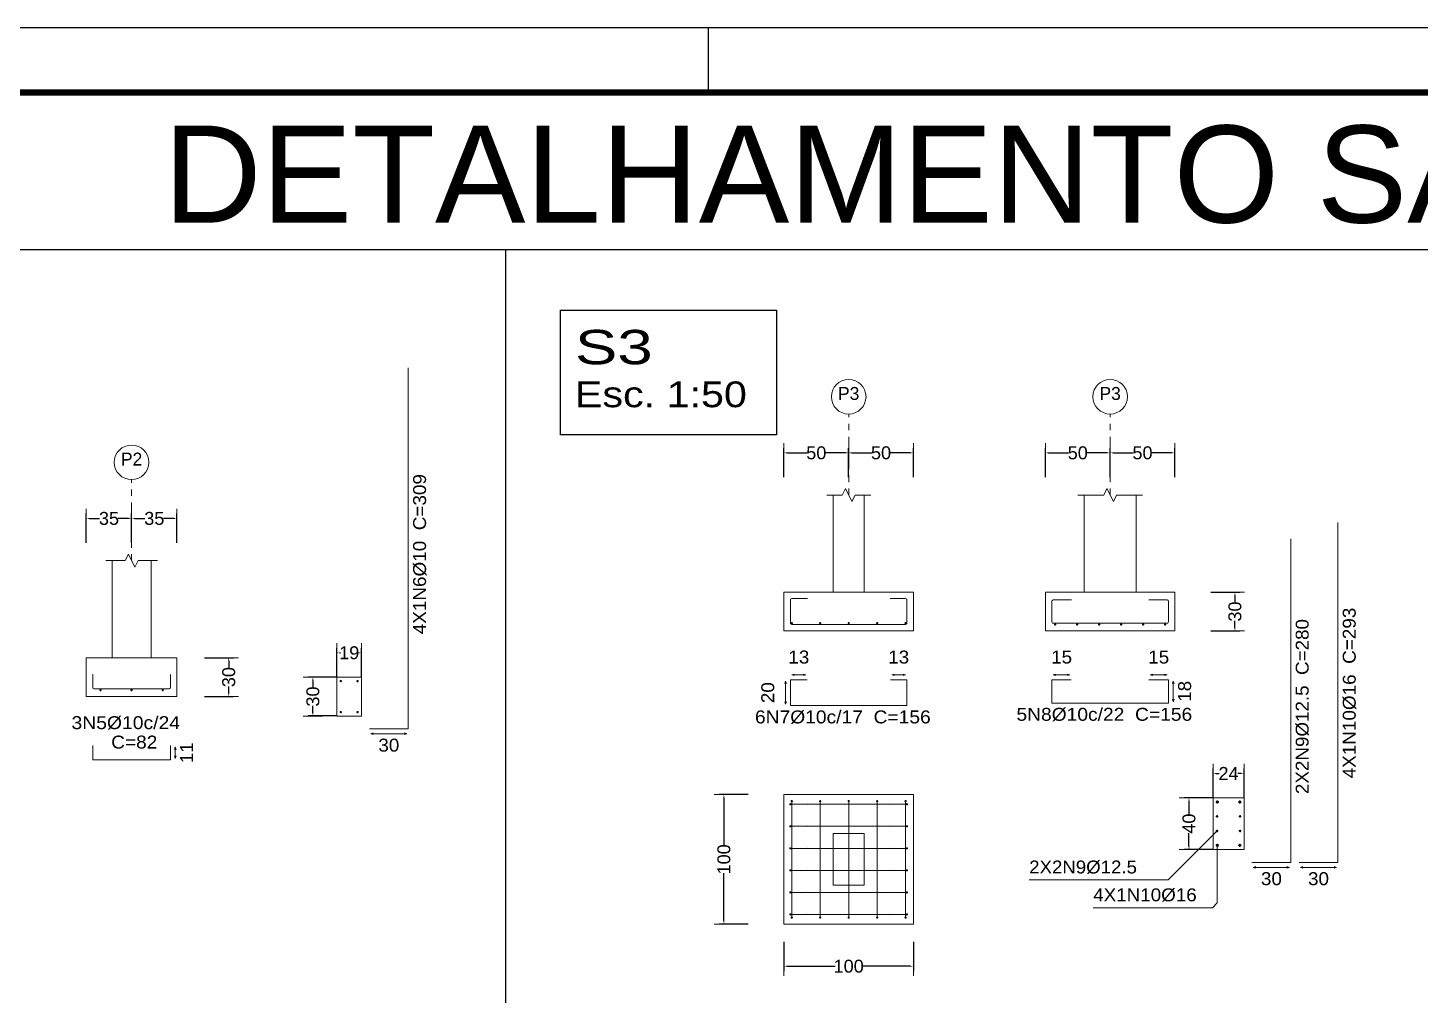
# Model space of a CAD drawing. Header units: centimetres. Extents: x 3279 to 3363.1, y -374.8 to -315.4.
# Drawn here: x 3297.09 to 3318.59, y -330.36 to -315.42 of the extents above; entities that cross this region are included whole.
import ezdxf
from ezdxf.enums import TextEntityAlignment as Align

# ---------------------------------------------------------------- set-up
doc = ezdxf.new("R2010")
doc.units = ezdxf.units.CM
doc.linetypes.add('CYPE_PUNTO', pattern=[0.075, 0, -0.075])
for name, color, linetype, lineweight in [('ARM_LONGITUDINAL_Ø10', 33, 'Continuous', 9), ('ARM_LONGITUDINAL_Ø12_5', 34, 'Continuous', 9), ('ARM_LONGITUDINAL_Ø16', 35, 'Continuous', 9), ('ELE_REF_REF_ESCALA', 3, 'Continuous', 9), ('FUN_COTAS', 8, 'Continuous', 0), ('FUN_GEOMETRIA', 7, 'Continuous', 0), ('FUN_TXT_ARMADURAS', 8, 'Continuous', 0)]:
    doc.layers.add(name, color=color, linetype=linetype, lineweight=lineweight)
doc.layers.add('ARQ-FOLHA', color=7, linetype='Continuous')
doc.layers.add('COTA CYPE', color=31, linetype='Continuous')
doc.styles.add('ARIAL', font='arial.ttf')
doc.styles.add('CYPETXT', font='arial.ttf', dxfattribs={"height": 0.2})
doc.styles.add('TQS_ARIAL', font='arial.ttf')
doc.dimstyles.new('cype_arrow', dxfattribs={"dimtxt": 0.2, "dimasz": 0.05, "dimexe": 0.075, "dimexo": 0.075, "dimgap": 0, "dimtad": 0, "dimdec": 4, "dimzin": 0, "dimdsep": 46, "dimtxsty": 'ARIAL', "dimcen": 0.09, "dimadec": 0, "dimazin": 0, "dimtfac": 1, "dimtdec": 4, "dimtofl": 0, "dimtmove": 2, "dimatfit": 3, "dimfxl": 1, "dimtolj": 1, "dimtzin": 0, "dimarcsym": 0})

# ---------------------------------------------------------------- blocks, each defined once
blk = doc.blocks.new('*D551')
at = {"layer": 'Defpoints', "color": 0, "transparency": 16777216}
for p in [(3298.69, -322.998), (3297.99, -323.448), (3298.69, -323.448)]:
    blk.add_point(p, dxfattribs=at)
at = {"layer": 'FUN_COTAS', "color": 0, "lineweight": -2, "transparency": 16777216}
for p, q in [((3297.99, -323.373), (3297.99, -322.923)), ((3298.04, -322.998), (3298.196, -322.998)), ((3298.64, -322.998), (3298.483, -322.998)), ((3298.69, -323.373), (3298.69, -322.923))]:
    blk.add_line(p, q, dxfattribs=at)
at = {"layer": 'FUN_COTAS', "color": 0, "transparency": 16777216}
for points in [[(3298.04, -322.99), (3298.04, -323.007), (3297.99, -322.998)], [(3298.64, -322.99), (3298.64, -323.007), (3298.69, -322.998)]]:
    blk.add_solid(points, dxfattribs=at)
at = {"layer": 'FUN_COTAS', "color": 0, "transparency": 16777216, "insert": (3298.34, -322.998), "char_height": 0.2, "attachment_point": 5, "style": 'ARIAL'}
blk.add_mtext('\\A1;35', dxfattribs=at)
blk = doc.blocks.new('*D552')
at = {"layer": 'Defpoints', "color": 0, "transparency": 16777216}
for p in [(3299.39, -322.998), (3298.69, -323.448), (3299.39, -323.448)]:
    blk.add_point(p, dxfattribs=at)
at = {"layer": 'FUN_COTAS', "color": 0, "lineweight": -2, "transparency": 16777216}
for p, q in [((3298.69, -323.373), (3298.69, -322.923)), ((3298.74, -322.998), (3298.896, -322.998)), ((3299.34, -322.998), (3299.183, -322.998)), ((3299.39, -323.373), (3299.39, -322.923))]:
    blk.add_line(p, q, dxfattribs=at)
at = {"layer": 'FUN_COTAS', "color": 0, "transparency": 16777216}
for points in [[(3298.74, -322.99), (3298.74, -323.007), (3298.69, -322.998)], [(3299.34, -322.99), (3299.34, -323.007), (3299.39, -322.998)]]:
    blk.add_solid(points, dxfattribs=at)
at = {"layer": 'FUN_COTAS', "color": 0, "transparency": 16777216, "insert": (3299.04, -322.998), "char_height": 0.2, "attachment_point": 5, "style": 'ARIAL'}
blk.add_mtext('\\A1;35', dxfattribs=at)
blk = doc.blocks.new('*D553')
at = {"layer": 'Defpoints', "color": 0, "transparency": 16777216}
for p in [(3299.74, -325.149), (3300.19, -325.149), (3299.74, -325.749)]:
    blk.add_point(p, dxfattribs=at)
at = {"layer": 'FUN_COTAS', "color": 0, "lineweight": -2, "transparency": 16777216}
for p, q in [((3299.815, -325.149), (3300.265, -325.149)), ((3300.19, -325.199), (3300.19, -325.307)), ((3300.19, -325.699), (3300.19, -325.592)), ((3299.815, -325.749), (3300.265, -325.749))]:
    blk.add_line(p, q, dxfattribs=at)
at = {"layer": 'FUN_COTAS', "color": 0, "transparency": 16777216}
for points in [[(3300.181, -325.199), (3300.198, -325.199), (3300.19, -325.149)], [(3300.181, -325.699), (3300.198, -325.699), (3300.19, -325.749)]]:
    blk.add_solid(points, dxfattribs=at)
at = {"layer": 'FUN_COTAS', "color": 0, "transparency": 16777216, "insert": (3300.19, -325.449), "char_height": 0.2, "attachment_point": 5, "rotation": 90, "style": 'ARIAL'}
blk.add_mtext('\\A1;30', dxfattribs=at)
blk = doc.blocks.new('*D545')
at = {"layer": 'Defpoints', "color": 0, "transparency": 16777216}
for p in [(3302.241, -325.074), (3301.861, -325.524), (3302.241, -325.524)]:
    blk.add_point(p, dxfattribs=at)
at = {"layer": 'FUN_COTAS', "color": 0, "lineweight": -2, "transparency": 16777216}
for p, q in [((3301.861, -325.449), (3301.861, -324.999)), ((3301.911, -325.074), (3301.917, -325.074)), ((3302.191, -325.074), (3302.185, -325.074)), ((3302.241, -325.449), (3302.241, -324.999))]:
    blk.add_line(p, q, dxfattribs=at)
at = {"layer": 'FUN_COTAS', "color": 0, "transparency": 16777216}
for points in [[(3301.911, -325.066), (3301.911, -325.083), (3301.861, -325.074)], [(3302.191, -325.066), (3302.191, -325.083), (3302.241, -325.074)]]:
    blk.add_solid(points, dxfattribs=at)
at = {"layer": 'FUN_COTAS', "color": 0, "transparency": 16777216, "insert": (3302.051, -325.074), "char_height": 0.2, "attachment_point": 5, "style": 'ARIAL'}
blk.add_mtext('\\A1;19', dxfattribs=at)
blk = doc.blocks.new('*D546')
at = {"layer": 'Defpoints', "color": 0, "transparency": 16777216}
for p in [(3301.49, -325.449), (3301.94, -325.449), (3301.94, -326.049)]:
    blk.add_point(p, dxfattribs=at)
at = {"layer": 'FUN_COTAS', "color": 0, "lineweight": -2, "transparency": 16777216}
for p, q in [((3301.865, -325.449), (3301.415, -325.449)), ((3301.49, -325.499), (3301.49, -325.607)), ((3301.865, -326.049), (3301.415, -326.049)), ((3301.49, -325.999), (3301.49, -325.892))]:
    blk.add_line(p, q, dxfattribs=at)
at = {"layer": 'FUN_COTAS', "color": 0, "transparency": 16777216}
for points in [[(3301.481, -325.499), (3301.498, -325.499), (3301.49, -325.449)], [(3301.481, -325.999), (3301.498, -325.999), (3301.49, -326.049)]]:
    blk.add_solid(points, dxfattribs=at)
at = {"layer": 'FUN_COTAS', "color": 0, "transparency": 16777216, "insert": (3301.49, -325.749), "char_height": 0.2, "attachment_point": 5, "rotation": 90, "style": 'ARIAL'}
blk.add_mtext('\\A1;30', dxfattribs=at)
blk = doc.blocks.new('*D515')
at = {"layer": 'Defpoints', "color": 0, "transparency": 16777216}
for p in [(3309.766, -321.985), (3308.766, -322.435), (3309.766, -322.435)]:
    blk.add_point(p, dxfattribs=at)
at = {"layer": 'FUN_COTAS', "color": 0, "lineweight": -2, "transparency": 16777216}
for p, q in [((3308.766, -322.36), (3308.766, -321.91)), ((3309.766, -322.36), (3309.766, -321.91)), ((3308.816, -321.985), (3309.123, -321.985)), ((3309.716, -321.985), (3309.409, -321.985))]:
    blk.add_line(p, q, dxfattribs=at)
at = {"layer": 'FUN_COTAS', "color": 0, "transparency": 16777216}
for points in [[(3308.816, -321.976), (3308.816, -321.993), (3308.766, -321.985)], [(3309.716, -321.976), (3309.716, -321.993), (3309.766, -321.985)]]:
    blk.add_solid(points, dxfattribs=at)
at = {"layer": 'FUN_COTAS', "color": 0, "transparency": 16777216, "insert": (3309.266, -321.985), "char_height": 0.2, "attachment_point": 5, "style": 'ARIAL'}
blk.add_mtext('\\A1;50', dxfattribs=at)
blk = doc.blocks.new('*D516')
at = {"layer": 'Defpoints', "color": 0, "transparency": 16777216}
for p in [(3310.766, -321.985), (3309.766, -322.435), (3310.766, -322.435)]:
    blk.add_point(p, dxfattribs=at)
at = {"layer": 'FUN_COTAS', "color": 0, "lineweight": -2, "transparency": 16777216}
for p, q in [((3309.766, -322.36), (3309.766, -321.91)), ((3310.766, -322.36), (3310.766, -321.91)), ((3309.816, -321.985), (3310.123, -321.985)), ((3310.716, -321.985), (3310.409, -321.985))]:
    blk.add_line(p, q, dxfattribs=at)
at = {"layer": 'FUN_COTAS', "color": 0, "transparency": 16777216}
for points in [[(3309.816, -321.976), (3309.816, -321.993), (3309.766, -321.985)], [(3310.716, -321.976), (3310.716, -321.993), (3310.766, -321.985)]]:
    blk.add_solid(points, dxfattribs=at)
at = {"layer": 'FUN_COTAS', "color": 0, "transparency": 16777216, "insert": (3310.266, -321.985), "char_height": 0.2, "attachment_point": 5, "style": 'ARIAL'}
blk.add_mtext('\\A1;50', dxfattribs=at)
blk = doc.blocks.new('*D517')
at = {"layer": 'Defpoints', "color": 0, "transparency": 16777216}
for p in [(3313.805, -321.985), (3312.805, -322.435), (3313.805, -322.435)]:
    blk.add_point(p, dxfattribs=at)
at = {"layer": 'FUN_COTAS', "color": 0, "lineweight": -2, "transparency": 16777216}
for p, q in [((3312.805, -322.36), (3312.805, -321.91)), ((3313.805, -322.36), (3313.805, -321.91)), ((3312.855, -321.985), (3313.162, -321.985)), ((3313.755, -321.985), (3313.448, -321.985))]:
    blk.add_line(p, q, dxfattribs=at)
at = {"layer": 'FUN_COTAS', "color": 0, "transparency": 16777216}
for points in [[(3312.855, -321.976), (3312.855, -321.993), (3312.805, -321.985)], [(3313.755, -321.976), (3313.755, -321.993), (3313.805, -321.985)]]:
    blk.add_solid(points, dxfattribs=at)
at = {"layer": 'FUN_COTAS', "color": 0, "transparency": 16777216, "insert": (3313.305, -321.985), "char_height": 0.2, "attachment_point": 5, "style": 'ARIAL'}
blk.add_mtext('\\A1;50', dxfattribs=at)
blk = doc.blocks.new('*D518')
at = {"layer": 'Defpoints', "color": 0, "transparency": 16777216}
for p in [(3314.805, -321.985), (3313.805, -322.435), (3314.805, -322.435)]:
    blk.add_point(p, dxfattribs=at)
at = {"layer": 'FUN_COTAS', "color": 0, "lineweight": -2, "transparency": 16777216}
for p, q in [((3313.805, -322.36), (3313.805, -321.91)), ((3314.805, -322.36), (3314.805, -321.91)), ((3313.855, -321.985), (3314.162, -321.985)), ((3314.755, -321.985), (3314.448, -321.985))]:
    blk.add_line(p, q, dxfattribs=at)
at = {"layer": 'FUN_COTAS', "color": 0, "transparency": 16777216}
for points in [[(3313.855, -321.976), (3313.855, -321.993), (3313.805, -321.985)], [(3314.755, -321.976), (3314.755, -321.993), (3314.805, -321.985)]]:
    blk.add_solid(points, dxfattribs=at)
at = {"layer": 'FUN_COTAS', "color": 0, "transparency": 16777216, "insert": (3314.305, -321.985), "char_height": 0.2, "attachment_point": 5, "style": 'ARIAL'}
blk.add_mtext('\\A1;50', dxfattribs=at)
blk = doc.blocks.new('*D519')
at = {"layer": 'Defpoints', "color": 0, "transparency": 16777216}
for p in [(3315.283, -324.136), (3315.733, -324.136), (3315.283, -324.736)]:
    blk.add_point(p, dxfattribs=at)
at = {"layer": 'FUN_COTAS', "color": 0, "lineweight": -2, "transparency": 16777216}
for p, q in [((3315.358, -324.136), (3315.808, -324.136)), ((3315.733, -324.186), (3315.733, -324.293)), ((3315.358, -324.736), (3315.808, -324.736)), ((3315.733, -324.686), (3315.733, -324.578))]:
    blk.add_line(p, q, dxfattribs=at)
at = {"layer": 'FUN_COTAS', "color": 0, "transparency": 16777216}
for points in [[(3315.724, -324.186), (3315.741, -324.186), (3315.733, -324.136)], [(3315.724, -324.686), (3315.741, -324.686), (3315.733, -324.736)]]:
    blk.add_solid(points, dxfattribs=at)
at = {"layer": 'FUN_COTAS', "color": 0, "transparency": 16777216, "insert": (3315.733, -324.436), "char_height": 0.2, "attachment_point": 5, "rotation": 90, "style": 'ARIAL'}
blk.add_mtext('\\A1;30', dxfattribs=at)
blk = doc.blocks.new('*D532')
at = {"layer": 'Defpoints', "color": 0, "transparency": 16777216}
for p in [(3308.766, -329.465), (3310.766, -329.465), (3310.766, -329.915)]:
    blk.add_point(p, dxfattribs=at)
at = {"layer": 'FUN_COTAS', "color": 0, "lineweight": -2, "transparency": 16777216}
for p, q in [((3308.766, -329.54), (3308.766, -329.99)), ((3310.766, -329.54), (3310.766, -329.99)), ((3308.816, -329.915), (3309.555, -329.915)), ((3310.716, -329.915), (3309.977, -329.915))]:
    blk.add_line(p, q, dxfattribs=at)
at = {"layer": 'FUN_COTAS', "color": 0, "transparency": 16777216}
for points in [[(3308.816, -329.906), (3308.816, -329.923), (3308.766, -329.915)], [(3310.716, -329.906), (3310.716, -329.923), (3310.766, -329.915)]]:
    blk.add_solid(points, dxfattribs=at)
at = {"layer": 'FUN_COTAS', "color": 0, "transparency": 16777216, "insert": (3309.766, -329.915), "char_height": 0.2, "attachment_point": 5, "style": 'ARIAL'}
blk.add_mtext('\\A1;100', dxfattribs=at)
blk = doc.blocks.new('*D533')
at = {"layer": 'Defpoints', "color": 0, "transparency": 16777216}
for p in [(3307.839, -327.264), (3308.289, -327.264), (3308.289, -329.264)]:
    blk.add_point(p, dxfattribs=at)
at = {"layer": 'FUN_COTAS', "color": 0, "lineweight": -2, "transparency": 16777216}
for p, q in [((3308.214, -327.264), (3307.764, -327.264)), ((3307.839, -327.314), (3307.839, -328.052)), ((3307.839, -329.214), (3307.839, -328.475)), ((3308.214, -329.264), (3307.764, -329.264))]:
    blk.add_line(p, q, dxfattribs=at)
at = {"layer": 'FUN_COTAS', "color": 0, "transparency": 16777216}
for points in [[(3307.83, -327.314), (3307.847, -327.314), (3307.839, -327.264)], [(3307.83, -329.214), (3307.847, -329.214), (3307.839, -329.264)]]:
    blk.add_solid(points, dxfattribs=at)
at = {"layer": 'FUN_COTAS', "color": 0, "transparency": 16777216, "insert": (3307.839, -328.264), "char_height": 0.2, "attachment_point": 5, "rotation": 90, "style": 'ARIAL'}
blk.add_mtext('\\A1;100', dxfattribs=at)
blk = doc.blocks.new('*D534')
at = {"layer": 'Defpoints', "color": 0, "transparency": 16777216}
for p in [(3315.874, -326.937), (3315.394, -327.387), (3315.874, -327.387)]:
    blk.add_point(p, dxfattribs=at)
at = {"layer": 'FUN_COTAS', "color": 0, "lineweight": -2, "transparency": 16777216}
for p, q in [((3315.394, -327.312), (3315.394, -326.862)), ((3315.874, -327.312), (3315.874, -326.862)), ((3315.444, -326.937), (3315.49, -326.937)), ((3315.824, -326.937), (3315.779, -326.937))]:
    blk.add_line(p, q, dxfattribs=at)
at = {"layer": 'FUN_COTAS', "color": 0, "transparency": 16777216}
for points in [[(3315.444, -326.929), (3315.444, -326.945), (3315.394, -326.937)], [(3315.824, -326.929), (3315.824, -326.945), (3315.874, -326.937)]]:
    blk.add_solid(points, dxfattribs=at)
at = {"layer": 'FUN_COTAS', "color": 0, "transparency": 16777216, "insert": (3315.634, -326.937), "char_height": 0.2, "attachment_point": 5, "style": 'ARIAL'}
blk.add_mtext('\\A1;24', dxfattribs=at)
blk = doc.blocks.new('*D535')
at = {"layer": 'Defpoints', "color": 0, "transparency": 16777216}
for p in [(3315.023, -327.312), (3315.473, -327.312), (3315.473, -328.112)]:
    blk.add_point(p, dxfattribs=at)
at = {"layer": 'FUN_COTAS', "color": 0, "lineweight": -2, "transparency": 16777216}
for p, q in [((3315.398, -327.312), (3314.948, -327.312)), ((3315.023, -327.362), (3315.023, -327.565)), ((3315.023, -328.062), (3315.023, -327.859)), ((3315.398, -328.112), (3314.948, -328.112))]:
    blk.add_line(p, q, dxfattribs=at)
at = {"layer": 'FUN_COTAS', "color": 0, "transparency": 16777216}
for points in [[(3315.015, -327.362), (3315.032, -327.362), (3315.023, -327.312)], [(3315.015, -328.062), (3315.032, -328.062), (3315.023, -328.112)]]:
    blk.add_solid(points, dxfattribs=at)
at = {"layer": 'FUN_COTAS', "color": 0, "transparency": 16777216, "insert": (3315.023, -327.712), "char_height": 0.2, "attachment_point": 5, "rotation": 90, "style": 'ARIAL'}
blk.add_mtext('\\A1;40', dxfattribs=at)
blk = doc.blocks.new('FOLHA A1')
at = {"layer": 'ARQ-FOLHA'}
for p, q in [((841, 0), (0, 0)), ((286, -10), (286, 0))]:
    blk.add_line(p, q, dxfattribs=at)
at = {"layer": 'ARQ-FOLHA', "const_width": 1}
blk.add_lwpolyline([(25, -10), (25, -584), (831, -584), (831, -10), (25, -10)], dxfattribs=at)

msp = doc.modelspace()

# ---------------------------------------------------------------- hatches: boundary and pattern name
at = {"layer": 'ARM_LONGITUDINAL_Ø10'}
h = msp.add_hatch(color=256, dxfattribs=at)
edge = h.paths.add_edge_path()
edge.add_arc((3309.12624, -324.2356), 0.0016, 0, 360)
h = msp.add_hatch(color=256, dxfattribs=at)
edge = h.paths.add_edge_path()
edge.add_arc((3310.41124, -324.2356), 0.0016, 0, 360)
h = msp.add_hatch(color=256, dxfattribs=at)
edge = h.paths.add_edge_path()
edge.add_arc((3313.20524, -324.2556), 0.0016, 0, 360)
h = msp.add_hatch(color=256, dxfattribs=at)
edge = h.paths.add_edge_path()
edge.add_arc((3314.40524, -324.2556), 0.0016, 0, 360)
h = msp.add_hatch(color=256, dxfattribs=at)
edge = h.paths.add_edge_path()
edge.add_arc((3298.08953, -325.40939), 0.0016, 0, 360)
h = msp.add_hatch(color=256, dxfattribs=at)
edge = h.paths.add_edge_path()
edge.add_arc((3299.28953, -325.40939), 0.0016, 0, 360)
h = msp.add_hatch(color=256, dxfattribs=at)
edge = h.paths.add_edge_path()
edge.add_arc((3309.12624, -327.4136), 0.0016, 0, 360)
h = msp.add_hatch(color=256, dxfattribs=at)
edge = h.paths.add_edge_path()
edge.add_arc((3310.41124, -327.4136), 0.0016, 0, 360)
h = msp.add_hatch(color=256, dxfattribs=at)
edge = h.paths.add_edge_path()
edge.add_arc((3308.88624, -327.6636), 0.0016, 0, 360)
h = msp.add_hatch(color=256, dxfattribs=at)
edge = h.paths.add_edge_path()
edge.add_arc((3309.12624, -327.7536), 0.0016, 0, 360)
h = msp.add_hatch(color=256, dxfattribs=at)
edge = h.paths.add_edge_path()
edge.add_arc((3309.32624, -327.6636), 0.0016, 0, 360)
h = msp.add_hatch(color=256, dxfattribs=at)
edge = h.paths.add_edge_path()
edge.add_arc((3309.76624, -327.6636), 0.0016, 0, 360)
h = msp.add_hatch(color=256, dxfattribs=at)
edge = h.paths.add_edge_path()
edge.add_arc((3310.20624, -327.6636), 0.0016, 0, 360)
h = msp.add_hatch(color=256, dxfattribs=at)
edge = h.paths.add_edge_path()
edge.add_arc((3310.41124, -327.7536), 0.0016, 0, 360)
h = msp.add_hatch(color=256, dxfattribs=at)
edge = h.paths.add_edge_path()
edge.add_arc((3310.64624, -327.6636), 0.0016, 0, 360)
h = msp.add_hatch(color=256, dxfattribs=at)
edge = h.paths.add_edge_path()
edge.add_arc((3309.12624, -328.0936), 0.0016, 0, 360)
h = msp.add_hatch(color=256, dxfattribs=at)
edge = h.paths.add_edge_path()
edge.add_arc((3310.41124, -328.0936), 0.0016, 0, 360)
h = msp.add_hatch(color=256, dxfattribs=at)
edge = h.paths.add_edge_path()
edge.add_arc((3309.12624, -328.4336), 0.0016, 0, 360)
h = msp.add_hatch(color=256, dxfattribs=at)
edge = h.paths.add_edge_path()
edge.add_arc((3310.41124, -328.4336), 0.0016, 0, 360)
h = msp.add_hatch(color=256, dxfattribs=at)
edge = h.paths.add_edge_path()
edge.add_arc((3309.12624, -328.7736), 0.0016, 0, 360)
h = msp.add_hatch(color=256, dxfattribs=at)
edge = h.paths.add_edge_path()
edge.add_arc((3310.41124, -328.7736), 0.0016, 0, 360)
h = msp.add_hatch(color=256, dxfattribs=at)
edge = h.paths.add_edge_path()
edge.add_arc((3308.88624, -328.8636), 0.0016, 0, 360)
h = msp.add_hatch(color=256, dxfattribs=at)
edge = h.paths.add_edge_path()
edge.add_arc((3309.32624, -328.8636), 0.0016, 0, 360)
h = msp.add_hatch(color=256, dxfattribs=at)
edge = h.paths.add_edge_path()
edge.add_arc((3309.76624, -328.8636), 0.0016, 0, 360)
h = msp.add_hatch(color=256, dxfattribs=at)
edge = h.paths.add_edge_path()
edge.add_arc((3310.20624, -328.8636), 0.0016, 0, 360)
h = msp.add_hatch(color=256, dxfattribs=at)
edge = h.paths.add_edge_path()
edge.add_arc((3310.64624, -328.8636), 0.0016, 0, 360)
h = msp.add_hatch(color=256, dxfattribs=at)
edge = h.paths.add_edge_path()
edge.add_arc((3309.12624, -329.1136), 0.0016, 0, 360)
h = msp.add_hatch(color=256, dxfattribs=at)
edge = h.paths.add_edge_path()
edge.add_arc((3310.41124, -329.1136), 0.0016, 0, 360)

# ---------------------------------------------------------------- linework, layer by layer
for p, q in [((3281.50009, -318.84313), (3344.60009, -318.84313)), ((3304.46369, -318.84313), (3304.46369, -345.11919))]:
    msp.add_line(p, q)
for p, q in [((3308.87124, -324.6156), (3308.90124, -324.6156)), ((3308.88624, -324.6306), (3308.88624, -324.6006)), ((3309.31124, -324.6156), (3309.34124, -324.6156)), ((3309.32624, -324.6306), (3309.32624, -324.6006)), ((3309.75124, -324.6156), (3309.78124, -324.6156)), ((3309.76624, -324.6306), (3309.76624, -324.6006)), ((3310.19124, -324.6156), (3310.22124, -324.6156)), ((3310.20624, -324.6306), (3310.20624, -324.6006)), ((3310.63124, -324.6156), (3310.66124, -324.6156)), ((3310.64624, -324.6306), (3310.64624, -324.6006)), ((3312.94024, -324.6356), (3312.97024, -324.6356)), ((3312.95524, -324.6506), (3312.95524, -324.6206)), ((3313.28024, -324.6356), (3313.31024, -324.6356)), ((3313.29524, -324.6506), (3313.29524, -324.6206)), ((3313.62024, -324.6356), (3313.65024, -324.6356)), ((3313.63524, -324.6506), (3313.63524, -324.6206)), ((3313.96024, -324.6356), (3313.99024, -324.6356)), ((3313.97524, -324.6506), (3313.97524, -324.6206)), ((3314.30024, -324.6356), (3314.33024, -324.6356)), ((3314.31524, -324.6506), (3314.31524, -324.6206)), ((3314.64024, -324.6356), (3314.67024, -324.6356)), ((3314.65524, -324.6506), (3314.65524, -324.6206)), ((3301.90578, -325.50939), (3301.93578, -325.50939)), ((3301.90578, -325.50939), (3301.93578, -325.50939)), ((3301.92078, -325.52439), (3301.92078, -325.49439)), ((3301.92078, -325.52439), (3301.92078, -325.49439)), ((3302.16578, -325.50939), (3302.19578, -325.50939)), ((3302.16578, -325.50939), (3302.19578, -325.50939)), ((3302.18078, -325.52439), (3302.18078, -325.49439)), ((3302.18078, -325.52439), (3302.18078, -325.49439)), ((3298.19453, -325.64939), (3298.22453, -325.64939)), ((3298.20953, -325.66439), (3298.20953, -325.63439)), ((3298.67453, -325.64939), (3298.70453, -325.64939)), ((3298.68953, -325.66439), (3298.68953, -325.63439)), ((3299.15453, -325.64939), (3299.18453, -325.64939)), ((3299.16953, -325.66439), (3299.16953, -325.63439)), ((3301.90578, -325.98939), (3301.93578, -325.98939)), ((3301.90578, -325.98939), (3301.93578, -325.98939)), ((3301.92078, -326.00439), (3301.92078, -325.97439)), ((3301.92078, -326.00439), (3301.92078, -325.97439)), ((3302.16578, -325.98939), (3302.19578, -325.98939)), ((3302.16578, -325.98939), (3302.19578, -325.98939)), ((3302.18078, -326.00439), (3302.18078, -325.97439)), ((3302.18078, -326.00439), (3302.18078, -325.97439))]:
    msp.add_line(p, q, dxfattribs=at)
for points in [[(3302.36278, -326.24939), (3302.96278, -326.24939), (3302.96278, -320.66939)], [(3309.12624, -324.2356), (3308.88624, -324.2356), (3308.87624, -324.23827), (3308.86892, -324.2456), (3308.86624, -324.2556), (3308.86624, -324.6156), (3308.86892, -324.6256), (3308.87624, -324.63292), (3308.88624, -324.6356), (3310.64624, -324.6356), (3310.65624, -324.63292), (3310.66356, -324.6256), (3310.66624, -324.6156), (3310.66624, -324.2556), (3310.66356, -324.2456), (3310.65624, -324.23827), (3310.64624, -324.2356), (3310.41124, -324.2356)], [(3314.40524, -324.2556), (3314.68524, -324.2556), (3314.69524, -324.25827), (3314.70256, -324.2656), (3314.70524, -324.2756), (3314.70524, -324.5956), (3314.70256, -324.6056), (3314.69524, -324.61292), (3314.68524, -324.6156), (3312.92524, -324.6156), (3312.91524, -324.61292), (3312.90792, -324.6056), (3312.90524, -324.5956), (3312.90524, -324.2756), (3312.90792, -324.2656), (3312.91524, -324.25827), (3312.92524, -324.2556), (3313.20524, -324.2556)], [(3299.28953, -325.40939), (3299.28953, -325.60939), (3299.28685, -325.61939), (3299.27953, -325.62671), (3299.26953, -325.62939), (3298.10953, -325.62939), (3298.09953, -325.62671), (3298.09221, -325.61939), (3298.08953, -325.60939), (3298.08953, -325.40939)], [(3309.12624, -325.4886), (3308.86624, -325.4886), (3308.86624, -325.8886), (3310.66624, -325.8886), (3310.66624, -325.4886), (3310.41124, -325.4886)], [(3314.40524, -325.4886), (3314.70524, -325.4886), (3314.70524, -325.8486), (3312.90524, -325.8486), (3312.90524, -325.4886), (3313.20524, -325.4886)], [(3299.28953, -326.50739), (3299.28953, -326.72739), (3298.08953, -326.72739), (3298.08953, -326.50739)], [(3309.12624, -327.4136), (3308.88624, -327.4136), (3308.87624, -327.4136), (3308.86892, -327.4136), (3308.86624, -327.4136), (3308.86892, -327.4136), (3308.87624, -327.4136), (3308.88624, -327.4136), (3310.64624, -327.4136), (3310.65624, -327.4136), (3310.66356, -327.4136), (3310.66624, -327.4136), (3310.66356, -327.4136), (3310.65624, -327.4136), (3310.64624, -327.4136), (3310.41124, -327.4136)], [(3308.88624, -328.8636), (3308.88624, -329.1436), (3308.88624, -329.1536), (3308.88624, -329.16092), (3308.88624, -329.1636), (3308.88624, -329.16092), (3308.88624, -329.1536), (3308.88624, -329.1436), (3308.88624, -327.3836), (3308.88624, -327.3736), (3308.88624, -327.36627), (3308.88624, -327.3636), (3308.88624, -327.36627), (3308.88624, -327.3736), (3308.88624, -327.3836), (3308.88624, -327.6636)], [(3309.32624, -328.8636), (3309.32624, -329.1436), (3309.32624, -329.1536), (3309.32624, -329.16092), (3309.32624, -329.1636), (3309.32624, -329.16092), (3309.32624, -329.1536), (3309.32624, -329.1436), (3309.32624, -327.3836), (3309.32624, -327.3736), (3309.32624, -327.36627), (3309.32624, -327.3636), (3309.32624, -327.36627), (3309.32624, -327.3736), (3309.32624, -327.3836), (3309.32624, -327.6636)], [(3309.76624, -328.8636), (3309.76624, -329.1436), (3309.76624, -329.1536), (3309.76624, -329.16092), (3309.76624, -329.1636), (3309.76624, -329.16092), (3309.76624, -329.1536), (3309.76624, -329.1436), (3309.76624, -327.3836), (3309.76624, -327.3736), (3309.76624, -327.36627), (3309.76624, -327.3636), (3309.76624, -327.36627), (3309.76624, -327.3736), (3309.76624, -327.3836), (3309.76624, -327.6636)], [(3310.20624, -328.8636), (3310.20624, -329.1436), (3310.20624, -329.1536), (3310.20624, -329.16092), (3310.20624, -329.1636), (3310.20624, -329.16092), (3310.20624, -329.1536), (3310.20624, -329.1436), (3310.20624, -327.3836), (3310.20624, -327.3736), (3310.20624, -327.36627), (3310.20624, -327.3636), (3310.20624, -327.36627), (3310.20624, -327.3736), (3310.20624, -327.3836), (3310.20624, -327.6636)], [(3310.64624, -328.8636), (3310.64624, -329.1436), (3310.64624, -329.1536), (3310.64624, -329.16092), (3310.64624, -329.1636), (3310.64624, -329.16092), (3310.64624, -329.1536), (3310.64624, -329.1436), (3310.64624, -327.3836), (3310.64624, -327.3736), (3310.64624, -327.36627), (3310.64624, -327.3636), (3310.64624, -327.36627), (3310.64624, -327.3736), (3310.64624, -327.3836), (3310.64624, -327.6636)], [(3309.12624, -327.7536), (3308.88624, -327.7536), (3308.87624, -327.7536), (3308.86892, -327.7536), (3308.86624, -327.7536), (3308.86892, -327.7536), (3308.87624, -327.7536), (3308.88624, -327.7536), (3310.64624, -327.7536), (3310.65624, -327.7536), (3310.66356, -327.7536), (3310.66624, -327.7536), (3310.66356, -327.7536), (3310.65624, -327.7536), (3310.64624, -327.7536), (3310.41124, -327.7536)], [(3309.12624, -328.0936), (3308.88624, -328.0936), (3308.87624, -328.0936), (3308.86892, -328.0936), (3308.86624, -328.0936), (3308.86892, -328.0936), (3308.87624, -328.0936), (3308.88624, -328.0936), (3310.64624, -328.0936), (3310.65624, -328.0936), (3310.66356, -328.0936), (3310.66624, -328.0936), (3310.66356, -328.0936), (3310.65624, -328.0936), (3310.64624, -328.0936), (3310.41124, -328.0936)], [(3309.12624, -328.4336), (3308.88624, -328.4336), (3308.87624, -328.4336), (3308.86892, -328.4336), (3308.86624, -328.4336), (3308.86892, -328.4336), (3308.87624, -328.4336), (3308.88624, -328.4336), (3310.64624, -328.4336), (3310.65624, -328.4336), (3310.66356, -328.4336), (3310.66624, -328.4336), (3310.66356, -328.4336), (3310.65624, -328.4336), (3310.64624, -328.4336), (3310.41124, -328.4336)], [(3309.12624, -328.7736), (3308.88624, -328.7736), (3308.87624, -328.7736), (3308.86892, -328.7736), (3308.86624, -328.7736), (3308.86892, -328.7736), (3308.87624, -328.7736), (3308.88624, -328.7736), (3310.64624, -328.7736), (3310.65624, -328.7736), (3310.66356, -328.7736), (3310.66624, -328.7736), (3310.66356, -328.7736), (3310.65624, -328.7736), (3310.64624, -328.7736), (3310.41124, -328.7736)], [(3309.12624, -329.1136), (3308.88624, -329.1136), (3308.87624, -329.1136), (3308.86892, -329.1136), (3308.86624, -329.1136), (3308.86892, -329.1136), (3308.87624, -329.1136), (3308.88624, -329.1136), (3310.64624, -329.1136), (3310.65624, -329.1136), (3310.66356, -329.1136), (3310.66624, -329.1136), (3310.66356, -329.1136), (3310.65624, -329.1136), (3310.64624, -329.1136), (3310.41124, -329.1136)]]:
    msp.add_lwpolyline(points, dxfattribs=at)
for centre, radius in [((3309.12624, -324.2356), 0.0016), ((3310.41124, -324.2356), 0.0016), ((3313.20524, -324.2556), 0.0016), ((3314.40524, -324.2556), 0.0016), ((3308.88624, -324.6156), 0.01), ((3309.32624, -324.6156), 0.01), ((3309.76624, -324.6156), 0.01), ((3310.20624, -324.6156), 0.01), ((3310.64624, -324.6156), 0.01), ((3312.95524, -324.6356), 0.01), ((3313.29524, -324.6356), 0.01), ((3313.63524, -324.6356), 0.01), ((3313.97524, -324.6356), 0.01), ((3314.31524, -324.6356), 0.01), ((3314.65524, -324.6356), 0.01), ((3298.08953, -325.40939), 0.0016), ((3299.28953, -325.40939), 0.0016), ((3301.92078, -325.50939), 0.01), ((3301.92078, -325.50939), 0.01), ((3302.18078, -325.50939), 0.01), ((3302.18078, -325.50939), 0.01), ((3298.20953, -325.64939), 0.01), ((3298.68953, -325.64939), 0.01), ((3299.16953, -325.64939), 0.01), ((3301.92078, -325.98939), 0.01), ((3301.92078, -325.98939), 0.01), ((3302.18078, -325.98939), 0.01), ((3302.18078, -325.98939), 0.01), ((3308.86624, -327.4136), 0.01), ((3308.88624, -327.3636), 0.01), ((3309.12624, -327.4136), 0.0016), ((3309.32624, -327.3636), 0.01), ((3309.76624, -327.3636), 0.01), ((3310.20624, -327.3636), 0.01), ((3310.41124, -327.4136), 0.0016), ((3310.64624, -327.3636), 0.01), ((3310.66624, -327.4136), 0.01), ((3308.86624, -327.7536), 0.01), ((3308.88624, -327.6636), 0.0016), ((3309.12624, -327.7536), 0.0016), ((3309.32624, -327.6636), 0.0016), ((3309.76624, -327.6636), 0.0016), ((3310.20624, -327.6636), 0.0016), ((3310.41124, -327.7536), 0.0016), ((3310.64624, -327.6636), 0.0016), ((3310.66624, -327.7536), 0.01), ((3308.86624, -328.0936), 0.01), ((3309.12624, -328.0936), 0.0016), ((3310.41124, -328.0936), 0.0016), ((3310.66624, -328.0936), 0.01), ((3308.86624, -328.4336), 0.01), ((3309.12624, -328.4336), 0.0016), ((3310.41124, -328.4336), 0.0016), ((3310.66624, -328.4336), 0.01), ((3308.86624, -328.7736), 0.01), ((3309.12624, -328.7736), 0.0016), ((3310.41124, -328.7736), 0.0016), ((3310.66624, -328.7736), 0.01), ((3308.88624, -328.8636), 0.0016), ((3309.32624, -328.8636), 0.0016), ((3309.76624, -328.8636), 0.0016), ((3310.20624, -328.8636), 0.0016), ((3310.64624, -328.8636), 0.0016), ((3308.86624, -329.1136), 0.01), ((3308.88624, -329.1636), 0.01), ((3309.12624, -329.1136), 0.0016), ((3309.32624, -329.1636), 0.01), ((3309.76624, -329.1636), 0.01), ((3310.20624, -329.1636), 0.01), ((3310.41124, -329.1136), 0.0016), ((3310.64624, -329.1636), 0.01), ((3310.66624, -329.1136), 0.01)]:
    msp.add_circle(centre, radius, dxfattribs=at)
at = {"layer": 'ARM_LONGITUDINAL_Ø12_5'}
for p, q in [((3315.43817, -327.59978), (3315.47567, -327.59978)), ((3315.43817, -327.59978), (3315.47567, -327.59978)), ((3315.45692, -327.61853), (3315.45692, -327.58103)), ((3315.45692, -327.61853), (3315.45692, -327.58103)), ((3315.79317, -327.59978), (3315.83067, -327.59978)), ((3315.79317, -327.59978), (3315.83067, -327.59978)), ((3315.81192, -327.61853), (3315.81192, -327.58103)), ((3315.81192, -327.61853), (3315.81192, -327.58103)), ((3315.43817, -327.82478), (3315.47567, -327.82478)), ((3315.43817, -327.82478), (3315.47567, -327.82478)), ((3315.45692, -327.84353), (3315.45692, -327.80603)), ((3315.45692, -327.84353), (3315.45692, -327.80603)), ((3315.79317, -327.82478), (3315.83067, -327.82478)), ((3315.79317, -327.82478), (3315.83067, -327.82478)), ((3315.81192, -327.84353), (3315.81192, -327.80603)), ((3315.81192, -327.84353), (3315.81192, -327.80603))]:
    msp.add_line(p, q, dxfattribs=at)
msp.add_lwpolyline([(3315.99642, -328.31228), (3316.59642, -328.31228), (3316.59642, -323.31478)], dxfattribs=at)
for centre in [(3315.45692, -327.59978), (3315.45692, -327.59978), (3315.81192, -327.59978), (3315.81192, -327.59978), (3315.45692, -327.82478), (3315.45692, -327.82478), (3315.81192, -327.82478), (3315.81192, -327.82478)]:
    msp.add_circle(centre, 0.0125, dxfattribs=at)
at = {"layer": 'ARM_LONGITUDINAL_Ø16'}
for p, q in [((3315.43642, -327.37828), (3315.48442, -327.37828)), ((3315.43642, -327.37828), (3315.48442, -327.37828)), ((3315.46042, -327.40228), (3315.46042, -327.35428)), ((3315.46042, -327.40228), (3315.46042, -327.35428)), ((3315.78442, -327.37828), (3315.83242, -327.37828)), ((3315.78442, -327.37828), (3315.83242, -327.37828)), ((3315.80842, -327.40228), (3315.80842, -327.35428)), ((3315.80842, -327.40228), (3315.80842, -327.35428)), ((3315.43642, -328.04628), (3315.48442, -328.04628)), ((3315.43642, -328.04628), (3315.48442, -328.04628)), ((3315.46042, -328.07028), (3315.46042, -328.02228)), ((3315.46042, -328.07028), (3315.46042, -328.02228)), ((3315.78442, -328.04628), (3315.83242, -328.04628)), ((3315.78442, -328.04628), (3315.83242, -328.04628)), ((3315.80842, -328.07028), (3315.80842, -328.02228)), ((3315.80842, -328.07028), (3315.80842, -328.02228))]:
    msp.add_line(p, q, dxfattribs=at)
msp.add_lwpolyline([(3316.72342, -328.31228), (3317.32342, -328.31228), (3317.32342, -323.05828)], dxfattribs=at)
for centre in [(3315.46042, -327.37828), (3315.46042, -327.37828), (3315.80842, -327.37828), (3315.80842, -327.37828), (3315.46042, -328.04628), (3315.46042, -328.04628), (3315.80842, -328.04628), (3315.80842, -328.04628)]:
    msp.add_circle(centre, 0.016, dxfattribs=at)
at = {"layer": 'COTA CYPE'}
msp.add_lwpolyline([(3305.31335, -319.78284), (3308.65148, -319.78284), (3308.65148, -321.70807), (3305.31335, -321.70807)], close=True, dxfattribs=at)
at = {"layer": 'FUN_COTAS', "linetype": 'CYPE_PUNTO'}
for p, q in [((3309.76624, -322.6356), (3309.76624, -321.3846)), ((3313.80524, -322.6356), (3313.80524, -321.3846)), ((3298.68953, -323.64939), (3298.68953, -322.39839))]:
    msp.add_line(p, q, dxfattribs=at)
at = {"layer": 'FUN_COTAS'}
for p, q in [((3308.76624, -322.1346), (3308.76624, -321.8346)), ((3309.76624, -322.1346), (3309.76624, -321.8346)), ((3309.76624, -322.1346), (3309.76624, -321.8346)), ((3310.76624, -322.1346), (3310.76624, -321.8346)), ((3312.80524, -322.1346), (3312.80524, -321.8346)), ((3313.80524, -322.1346), (3313.80524, -321.8346)), ((3313.80524, -322.1346), (3313.80524, -321.8346)), ((3314.80524, -322.1346), (3314.80524, -321.8346)), ((3297.98953, -323.14839), (3297.98953, -322.84839)), ((3298.68953, -323.14839), (3298.68953, -322.84839)), ((3298.68953, -323.14839), (3298.68953, -322.84839)), ((3299.38953, -323.14839), (3299.38953, -322.84839)), ((3315.58274, -324.1356), (3315.88274, -324.1356)), ((3315.58274, -324.7356), (3315.88274, -324.7356)), ((3301.86078, -325.22439), (3301.86078, -324.92439)), ((3302.24078, -325.22439), (3302.24078, -324.92439)), ((3300.03953, -325.14939), (3300.33953, -325.14939)), ((3301.33953, -325.44939), (3301.63953, -325.44939)), ((3300.03953, -325.74939), (3300.33953, -325.74939)), ((3301.33953, -326.04939), (3301.63953, -326.04939)), ((3315.39442, -327.08703), (3315.39442, -326.78703)), ((3315.87442, -327.08703), (3315.87442, -326.78703)), ((3307.68874, -327.2636), (3307.98874, -327.2636)), ((3314.8732, -327.31228), (3315.1732, -327.31228)), ((3314.8732, -328.11228), (3315.1732, -328.11228)), ((3307.68874, -329.2636), (3307.98874, -329.2636)), ((3308.76624, -330.0646), (3308.76624, -329.7646)), ((3310.76624, -330.0646), (3310.76624, -329.7646))]:
    msp.add_line(p, q, dxfattribs=at)
for centre in [(3309.76624, -321.11701), (3313.80524, -321.11701), (3298.68953, -322.1308)]:
    msp.add_circle(centre, 0.26759, dxfattribs=at)
at = {"layer": 'FUN_GEOMETRIA'}
for p, q in [((3309.52624, -322.6356), (3309.52624, -324.1356)), ((3310.00624, -324.1356), (3310.00624, -322.6356)), ((3313.40524, -324.1356), (3313.40524, -322.6356)), ((3314.20524, -324.1356), (3314.20524, -322.6356)), ((3298.38953, -325.14939), (3298.38953, -323.64939)), ((3298.98953, -325.14939), (3298.98953, -323.64939)), ((3308.76624, -324.1356), (3310.76624, -324.1356)), ((3308.76624, -324.1356), (3308.76624, -324.7356)), ((3310.00624, -324.1356), (3309.52624, -324.1356)), ((3310.76624, -324.7356), (3310.76624, -324.1356)), ((3312.80524, -324.1356), (3314.80524, -324.1356)), ((3312.80524, -324.7356), (3312.80524, -324.1356)), ((3314.20524, -324.1356), (3313.40524, -324.1356)), ((3314.80524, -324.7356), (3314.80524, -324.1356)), ((3310.76624, -324.7356), (3308.76624, -324.7356)), ((3314.80524, -324.7356), (3312.80524, -324.7356)), ((3297.98953, -325.14939), (3299.38953, -325.14939)), ((3297.98953, -325.74939), (3297.98953, -325.14939)), ((3298.98953, -325.14939), (3298.38953, -325.14939)), ((3299.38953, -325.74939), (3299.38953, -325.14939)), ((3299.38953, -325.74939), (3297.98953, -325.74939))]:
    msp.add_line(p, q, dxfattribs=at)
for points in [[(3309.42624, -322.6356), (3309.66624, -322.6356), (3309.71624, -322.5356), (3309.81624, -322.7356), (3309.86624, -322.6356), (3310.10624, -322.6356)], [(3313.30524, -322.6356), (3313.70524, -322.6356), (3313.75524, -322.5356), (3313.85524, -322.7356), (3313.90524, -322.6356), (3314.30524, -322.6356)], [(3298.28953, -323.64939), (3298.58953, -323.64939), (3298.63953, -323.54939), (3298.73953, -323.74939), (3298.78953, -323.64939), (3299.08953, -323.64939)]]:
    msp.add_lwpolyline(points, dxfattribs=at)
for points in [[(3301.86078, -326.04939), (3302.24078, -326.04939), (3302.24078, -325.44939), (3301.86078, -325.44939), (3301.86078, -326.04939)], [(3308.76624, -329.2636), (3310.76624, -329.2636), (3310.76624, -327.2636), (3308.76624, -327.2636), (3308.76624, -329.2636)], [(3315.39442, -328.11228), (3315.87442, -328.11228), (3315.87442, -327.31228), (3315.39442, -327.31228), (3315.39442, -328.11228)], [(3309.52624, -328.6636), (3310.00624, -328.6636), (3310.00624, -327.8636), (3309.52624, -327.8636), (3309.52624, -328.6636)]]:
    msp.add_lwpolyline(points, close=True, dxfattribs=at)
at = {"layer": 'FUN_TXT_ARMADURAS'}
for p, q in [((3308.92644, -325.4011), (3308.88644, -325.4136)), ((3309.06604, -325.4011), (3309.10604, -325.4136)), ((3310.47144, -325.4011), (3310.43144, -325.4136)), ((3310.60604, -325.4011), (3310.64604, -325.4136)), ((3312.96544, -325.4011), (3312.92544, -325.4136)), ((3313.14504, -325.4011), (3313.18504, -325.4136)), ((3314.46544, -325.4011), (3314.42544, -325.4136)), ((3314.64504, -325.4011), (3314.68504, -325.4136)), ((3308.77874, -325.5488), (3308.79124, -325.5088)), ((3308.80374, -325.5488), (3308.79124, -325.5088)), ((3308.79124, -325.5088), (3308.79124, -325.8684)), ((3308.92644, -325.4261), (3308.88644, -325.4136)), ((3309.10604, -325.4136), (3308.88644, -325.4136)), ((3309.06604, -325.4261), (3309.10604, -325.4136)), ((3310.47144, -325.4261), (3310.43144, -325.4136)), ((3310.64604, -325.4136), (3310.43144, -325.4136)), ((3310.60604, -325.4261), (3310.64604, -325.4136)), ((3312.96544, -325.4261), (3312.92544, -325.4136)), ((3312.92544, -325.4136), (3313.18504, -325.4136)), ((3313.14504, -325.4261), (3313.18504, -325.4136)), ((3314.46544, -325.4261), (3314.42544, -325.4136)), ((3314.42544, -325.4136), (3314.68504, -325.4136)), ((3314.64504, -325.4261), (3314.68504, -325.4136)), ((3314.76774, -325.5488), (3314.78024, -325.5088)), ((3314.79274, -325.5488), (3314.78024, -325.5088)), ((3314.78024, -325.5088), (3314.78024, -325.8284)), ((3308.77874, -325.8284), (3308.79124, -325.8684)), ((3308.80374, -325.8284), (3308.79124, -325.8684)), ((3314.76774, -325.7884), (3314.78024, -325.8284)), ((3314.79274, -325.7884), (3314.78024, -325.8284)), ((3302.42298, -326.31189), (3302.38298, -326.32439)), ((3302.42298, -326.33689), (3302.38298, -326.32439)), ((3302.38298, -326.32439), (3302.94258, -326.32439)), ((3302.90258, -326.31189), (3302.94258, -326.32439)), ((3302.90258, -326.33689), (3302.94258, -326.32439)), ((3299.35203, -326.56759), (3299.36453, -326.52759)), ((3299.35203, -326.66719), (3299.36453, -326.70719)), ((3299.37703, -326.56759), (3299.36453, -326.52759)), ((3299.36453, -326.52759), (3299.36453, -326.70719)), ((3299.37703, -326.66719), (3299.36453, -326.70719)), ((3315.45692, -327.82478), (3314.91158, -328.37012)), ((3315.46042, -328.04628), (3315.46042, -328.71228)), ((3316.05662, -328.37478), (3316.01662, -328.38728)), ((3316.05662, -328.39978), (3316.01662, -328.38728)), ((3316.01662, -328.38728), (3316.57622, -328.38728)), ((3316.53622, -328.37478), (3316.57622, -328.38728)), ((3316.53622, -328.39978), (3316.57622, -328.38728)), ((3316.78362, -328.37478), (3316.74362, -328.38728)), ((3316.78362, -328.39978), (3316.74362, -328.38728)), ((3316.74362, -328.38728), (3317.30322, -328.38728)), ((3317.26322, -328.37478), (3317.30322, -328.38728)), ((3317.26322, -328.39978), (3317.30322, -328.38728))]:
    msp.add_line(p, q, dxfattribs=at)
for points in [[(3315.45692, -327.82478), (3314.91158, -328.37012), (3314.69945, -328.58226), (3312.55445, -328.58226)], [(3315.46042, -328.04628), (3315.46042, -328.71228), (3315.46042, -328.93728), (3315.38542, -329.01228), (3313.54342, -329.01228)]]:
    msp.add_lwpolyline(points, dxfattribs=at)

# ---------------------------------------------------------------- block references
at = {"layer": 'ARQ-FOLHA', "xscale": 0.1, "yscale": 0.1, "zscale": 0.1}
msp.add_blockref('FOLHA A1', (3279.00009, -315.41919), dxfattribs=at)

# ---------------------------------------------------------------- texts
at = {"insert": (3299.18525, -316.92832), "char_height": 1.5, "attachment_point": 1, "style": 'TQS_ARIAL'}
msp.add_mtext_dynamic_manual_height_columns('DETALHAMENTO SAPATAS', width=72.2611045, gutter_width=12.5, heights=[0], dxfattribs=at)
at = {"layer": 'COTA CYPE', "style": 'CYPETXT', "width": 1.325545}
msp.add_text('S3', height=0.530774, dxfattribs=at).set_placement((3305.53717, -320.61589), (3306.73937, -320.61589), align=Align.FIT)
at = {"layer": 'ELE_REF_REF_ESCALA', "style": 'CYPETXT', "width": 1.145881}
msp.add_text('Esc. 1:50', height=0.39808, dxfattribs=at).set_placement((3305.53717, -321.27936), (3308.1938, -321.27936), align=Align.FIT)
at = {"layer": 'FUN_COTAS', "style": 'CYPETXT', "width": 0.965629}
for s, p, p2 in [('P3', (3309.60124, -321.16701), (3309.93124, -321.16701)), ('P3', (3313.64024, -321.16701), (3313.97024, -321.16701)), ('P2', (3298.52453, -322.1808), (3298.85453, -322.1808))]:
    msp.add_text(s, height=0.2, dxfattribs=at).set_placement(p, p2, align=Align.FIT)
at = {"layer": 'FUN_TXT_ARMADURAS', "style": 'CYPETXT'}
for s, width, p, p2 in [('4X1N6%%c10  C=309', 1.044851, (3303.23778, -324.78689), (3303.23778, -322.31189)), ('4X1N10%%c16  C=293', 1.044709, (3317.59842, -327.01278), (3317.59842, -324.37578)), ('2X2N9%%c12.5  C=280', 1.038907, (3316.87142, -327.25503), (3316.87142, -324.55203)), ('20', 1.042546, (3308.61624, -325.8506), (3308.61624, -325.5266)), ('18', 1.042546, (3315.05524, -325.8306), (3315.05524, -325.5066)), ('11', 1.042546, (3299.63953, -326.77939), (3299.63953, -326.45539))]:
    msp.add_text(s, height=0.2, rotation=90, dxfattribs=dict(at, width=width)).set_placement(p, p2, align=Align.FIT)
for s, width, p, p2 in [('13', 1.042546, (3308.83424, -325.2386), (3309.15824, -325.2386)), ('13', 1.042546, (3310.37674, -325.2386), (3310.70074, -325.2386)), ('15', 1.042546, (3312.89324, -325.2386), (3313.21724, -325.2386)), ('15', 1.042546, (3314.39324, -325.2386), (3314.71724, -325.2386)), ('3N5%%c10c/24', 1.068998, (3297.76103, -326.25239), (3299.43803, -326.25239)), ('6N7%%c10c/17  C=156', 1.062574, (3308.31874, -326.1636), (3311.03374, -326.1636)), ('5N8%%c10c/22  C=156', 1.062574, (3312.35774, -326.1236), (3315.07274, -326.1236)), (' C=82', 1.055297, (3298.29203, -326.55239), (3299.08703, -326.55239)), ('30', 1.042546, (3302.50078, -326.59939), (3302.82478, -326.59939)), ('2X2N9%%c12.5', 1.030694, (3312.55445, -328.48226), (3314.21945, -328.48226)), ('30', 1.042546, (3316.13442, -328.66228), (3316.45842, -328.66228)), ('30', 1.042546, (3316.86142, -328.66228), (3317.18542, -328.66228)), ('4X1N10%%c16', 1.039804, (3313.54342, -328.91228), (3315.14242, -328.91228))]:
    msp.add_text(s, height=0.2, dxfattribs=dict(at, width=width)).set_placement(p, p2, align=Align.FIT)

# ---------------------------------------------------------------- dimensions: what is measured, and where the dimension line sits
at = {"layer": 'FUN_COTAS'}
for p1, p2, distance, text, picture, middle in [((3308.76624, -322.4346), (3309.76624, -322.4346), 0.45, '50', '*D515', (3309.26624, -321.9846)), ((3309.76624, -322.4346), (3310.76624, -322.4346), 0.45, '50', '*D516', (3310.26624, -321.9846)), ((3312.80524, -322.4346), (3313.80524, -322.4346), 0.45, '50', '*D517', (3313.30524, -321.9846)), ((3313.80524, -322.4346), (3314.80524, -322.4346), 0.45, '50', '*D518', (3314.30524, -321.9846)), ((3297.98953, -323.44839), (3298.68953, -323.44839), 0.45, '35', '*D551', (3298.33953, -322.99839)), ((3298.68953, -323.44839), (3299.38953, -323.44839), 0.45, '35', '*D552', (3299.03953, -322.99839)), ((3315.28274, -324.7356), (3315.28274, -324.1356), -0.45, '30', '*D519', (3315.73274, -324.4356)), ((3301.86078, -325.52439), (3302.24078, -325.52439), 0.45, '19', '*D545', (3302.05078, -325.07439)), ((3299.73953, -325.74939), (3299.73953, -325.14939), -0.45, '30', '*D553', (3300.18953, -325.44939)), ((3301.93953, -326.04939), (3301.93953, -325.44939), 0.45, '30', '*D546', (3301.48953, -325.74939)), ((3315.39442, -327.38703), (3315.87442, -327.38703), 0.45, '24', '*D534', (3315.63442, -326.93703)), ((3308.28874, -329.2636), (3308.28874, -327.2636), 0.45, '100', '*D533', (3307.83874, -328.2636)), ((3315.4732, -328.11228), (3315.4732, -327.31228), 0.45, '40', '*D535', (3315.0232, -327.71228)), ((3308.76624, -329.4646), (3310.76624, -329.4646), -0.45, '100', '*D532', (3309.76624, -329.9146))]:
    dim = msp.add_aligned_dim(p1=p1, p2=p2, distance=distance, text=text, dimstyle='cype_arrow', dxfattribs=at)
    dim.commit()
    dim.dimension.update_dxf_attribs({"geometry": picture, "text_midpoint": middle})

doc.saveas('drawing.dxf')
